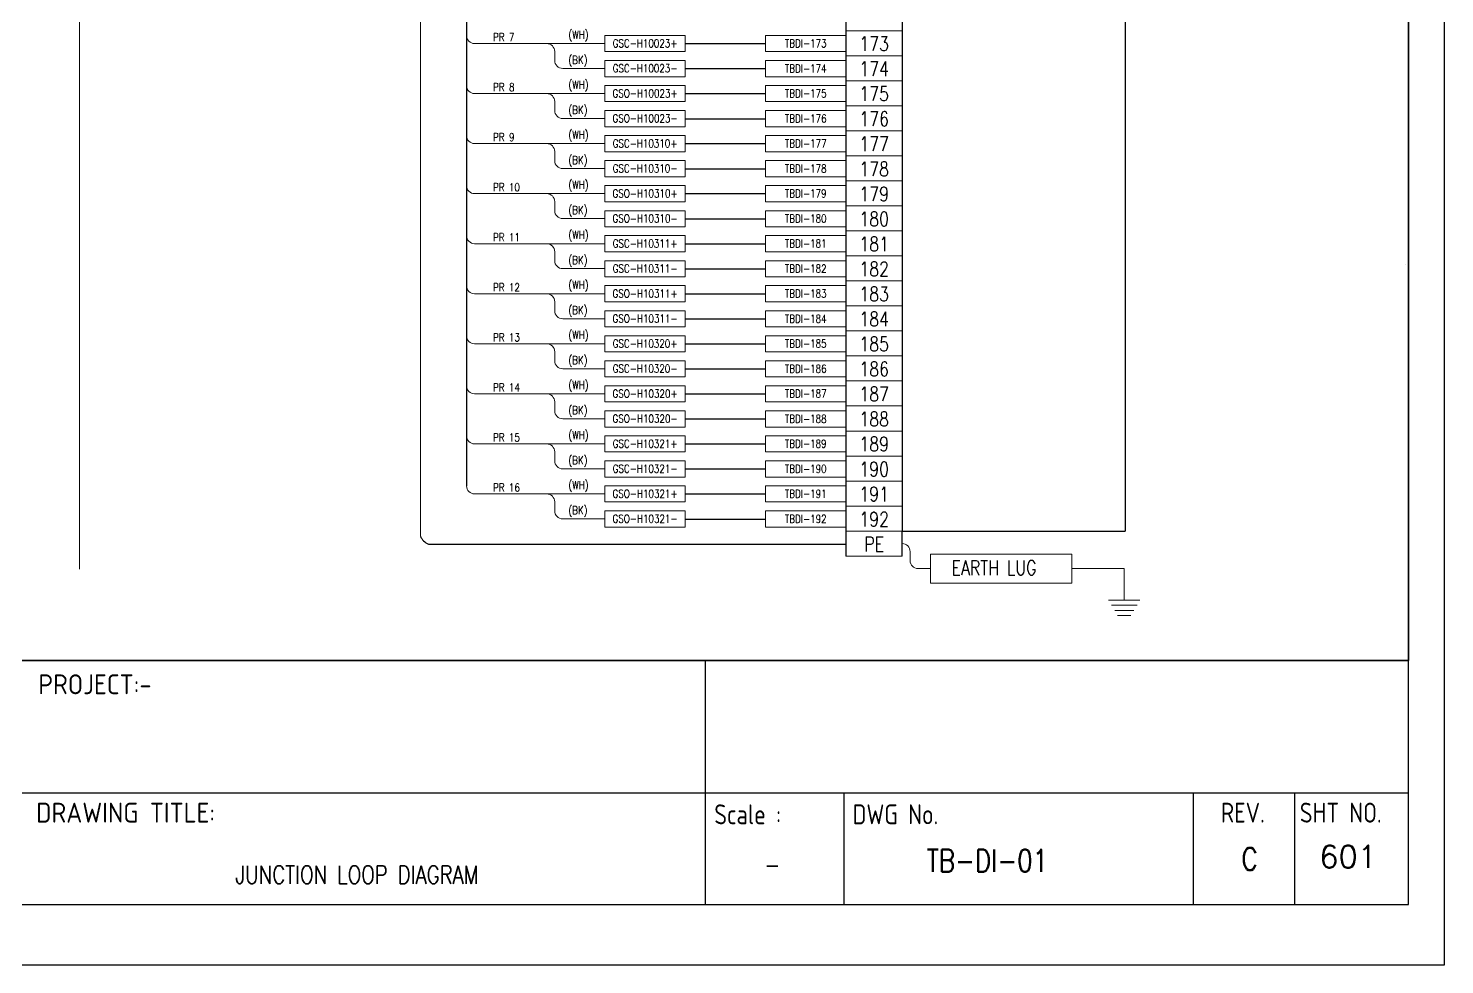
# Model space of a CAD drawing. Header units: millimetres. Extents: x -14942 to 24072, y -50285 to 2207.
# Drawn here: x 767.8 to 944.7, y -9461.3 to -9344.3 of the extents above; entities that cross this region are included whole.
import ezdxf
from ezdxf.enums import TextEntityAlignment as Align

# ---------------------------------------------------------------- set-up
doc = ezdxf.new("R2010")
doc.units = ezdxf.units.MM
doc.header["$MEASUREMENT"] = 0
doc.layers.get('0').update_dxf_attribs({"linetype": 'CONTINUOUS'})
for name, color, linetype in [('BEAM', 3, 'CONTINUOUS'), ('INSTRUMENT', 1, 'CONTINUOUS'), ('TEXT', 2, 'CONTINUOUS')]:
    doc.layers.add(name, color=color, linetype=linetype)
doc.styles.add('52049_PAPER A4$0$ISO Proportional', font='isocp.shx')
doc.styles.add('52049_PAPER A4$0$ROMANS', font='isocp.shx')
doc.styles.add('52049_PAPER A4$0$Romans-title', font='romans.shx')
doc.styles.add('ROMANS', font='romans')

# ---------------------------------------------------------------- blocks, each defined once
blk = doc.blocks.new('FJB')
at = {"color": 3}
for p, q in [((-415.5, 38.01), (-4.5, 38.01)), ((-92.38, 38.01), (-92.38, 7.5)), ((-178.16, 21.46), (-4.5, 21.46)), ((-75.06, 21.46), (-75.06, 7.5)), ((-31.4, 21.46), (-31.4, 7.5)), ((-18.75, 21.46), (-18.75, 7.5))]:
    blk.add_line(p, q, dxfattribs=at)
at = {"color": 7}
for p, q in [((-4.5, 38.01), (-96.38, 38.01)), ((-92.38, 38.01), (-92.38, 19.85))]:
    blk.add_line(p, q, dxfattribs=at)
blk.add_lwpolyline([(0, 0), (0, 292.5), (-423, 292.5), (-423, 0)], close=True, dxfattribs=at)
blk.add_lwpolyline([(-415.5, 285), (-4.5, 285), (-4.5, 38.01), (-415.5, 38.01)], close=True)
at = {"color": 3}
blk.add_lwpolyline([(-4.5, 7.5), (-4.5, 285), (-415.5, 285), (-415.5, 7.5)], close=True, dxfattribs=at)
at = {"color": 2, "style": '52049_PAPER A4$0$ISO Proportional'}
for s, height, p in [('PROJECT:-', 2.482, (-168.61, 35.02)), ('DRAWING TITLE:', 2.4821, (-164.78, 18.99))]:
    blk.add_text(s, height=height, dxfattribs=at).set_placement(p, align=Align.MIDDLE_CENTER)
at = {"color": 2}
for s, height, style, width, p in [('Scale :', 2.482, '52049_PAPER A4$0$ROMANS', 0.9, (-87.06, 18.78)), ('DWG No.', 2.482, '52049_PAPER A4$0$ROMANS', 0.9, (-68.61, 18.78)), ('REV.', 2.482, '52049_PAPER A4$0$ROMANS', 0.9, (-25.21, 18.99)), ('SHT NO.', 2.482, '52049_PAPER A4$0$ROMANS', 0.9, (-12.98, 18.99)), ('C', 2.8, '52049_PAPER A4$0$Romans-title', 0.8, (-24.36, 13.21)), ('-', 2.25, '52049_PAPER A4$0$Romans-title', 0.8, (-84, 12.48))]:
    blk.add_text(s, height=height, dxfattribs=dict(at, style=style, width=width)).set_placement(p, align=Align.MIDDLE_CENTER)
at = {"layer": 'TEXT', "style": 'ROMANS', "width": 0.8}
blk.add_text('JUNCTION LOOP DIAGRAM ', height=2.25, dxfattribs=at).set_placement((-135.27, 11.24), align=Align.MIDDLE_CENTER)

msp = doc.modelspace()

# ---------------------------------------------------------------- linework, layer by layer
for p, q in [((904.79, -9207.12), (904.79, -9407.12)), ((822.52, -9337.97), (822.52, -9401.47)), ((869.91, -9338.37), (869.91, -9410.24)), ((876.93, -9338.37), (876.93, -9407.12)), ((822.52, -9345.22), (822.52, -9350.47)), ((822.52, -9351.47), (822.52, -9356.72)), ((822.52, -9357.72), (822.52, -9362.97)), ((822.52, -9363.97), (822.52, -9369.22)), ((822.52, -9370.22), (822.52, -9375.47)), ((822.52, -9376.47), (822.52, -9381.72)), ((822.52, -9382.72), (822.52, -9387.97)), ((822.52, -9388.97), (822.52, -9394.22)), ((822.52, -9395.22), (822.52, -9400.47)), ((869.91, -9407.12), (869.91, -9408.68)), ((876.93, -9410.24), (876.93, -9407.12))]:
    msp.add_line(p, q)
msp.add_arc((818.47, -9407.01), 1.87, 202.98, 247.5472)
at = {"layer": 'BEAM', "color": 7, "lineweight": 13, "ltscale": 0.3}
msp.add_line((774.16, -9411.88), (774.16, -9181.13), dxfattribs=at)
at = {"layer": 'INSTRUMENT', "color": 7, "lineweight": 13}
for p, q in [((816.75, -9407.74), (816.75, -9311.88)), ((869.91, -9344.62), (876.93, -9344.62)), ((876.93, -9344.62), (869.91, -9344.62)), ((869.91, -9344.62), (876.93, -9344.62)), ((876.93, -9344.62), (869.91, -9344.62)), ((876.93, -9344.62), (869.91, -9344.62)), ((869.91, -9344.62), (876.93, -9344.62)), ((876.93, -9344.62), (869.91, -9344.62)), ((869.91, -9344.62), (876.93, -9344.62)), ((876.93, -9344.62), (869.91, -9344.62)), ((869.91, -9344.62), (876.93, -9344.62)), ((876.93, -9344.62), (869.91, -9344.62)), ((839.8, -9346.22), (823.52, -9346.22)), ((833.53, -9348.34), (833.53, -9347.22)), ((839.8, -9349.34), (834.53, -9349.34)), ((869.91, -9347.74), (876.93, -9347.74)), ((876.93, -9347.74), (869.91, -9347.74)), ((869.91, -9350.87), (876.93, -9350.87)), ((876.93, -9350.87), (869.91, -9350.87)), ((869.91, -9350.87), (876.93, -9350.87)), ((876.93, -9350.87), (869.91, -9350.87)), ((876.93, -9350.87), (869.91, -9350.87)), ((869.91, -9350.87), (876.93, -9350.87)), ((876.93, -9350.87), (869.91, -9350.87)), ((869.91, -9350.87), (876.93, -9350.87)), ((876.93, -9350.87), (869.91, -9350.87)), ((869.91, -9350.87), (876.93, -9350.87)), ((876.93, -9350.87), (869.91, -9350.87)), ((839.8, -9352.47), (823.52, -9352.47)), ((833.53, -9354.59), (833.53, -9353.47)), ((869.91, -9353.99), (876.93, -9353.99)), ((876.93, -9353.99), (869.91, -9353.99)), ((839.8, -9355.59), (834.53, -9355.59)), ((869.91, -9357.12), (876.93, -9357.12)), ((876.93, -9357.12), (869.91, -9357.12)), ((869.91, -9357.12), (876.93, -9357.12)), ((876.93, -9357.12), (869.91, -9357.12)), ((876.93, -9357.12), (869.91, -9357.12)), ((869.91, -9357.12), (876.93, -9357.12)), ((876.93, -9357.12), (869.91, -9357.12)), ((869.91, -9357.12), (876.93, -9357.12)), ((876.93, -9357.12), (869.91, -9357.12)), ((869.91, -9357.12), (876.93, -9357.12)), ((876.93, -9357.12), (869.91, -9357.12)), ((839.8, -9358.72), (823.52, -9358.72)), ((833.53, -9360.84), (833.53, -9359.72)), ((869.91, -9360.24), (876.93, -9360.24)), ((876.93, -9360.24), (869.91, -9360.24)), ((839.8, -9361.84), (834.53, -9361.84)), ((869.91, -9363.37), (876.93, -9363.37)), ((876.93, -9363.37), (869.91, -9363.37)), ((869.91, -9363.37), (876.93, -9363.37)), ((876.93, -9363.37), (869.91, -9363.37)), ((876.93, -9363.37), (869.91, -9363.37)), ((869.91, -9363.37), (876.93, -9363.37)), ((876.93, -9363.37), (869.91, -9363.37)), ((869.91, -9363.37), (876.93, -9363.37)), ((876.93, -9363.37), (869.91, -9363.37)), ((869.91, -9363.37), (876.93, -9363.37)), ((876.93, -9363.37), (869.91, -9363.37)), ((839.8, -9364.97), (823.52, -9364.97)), ((833.53, -9367.09), (833.53, -9365.97)), ((869.91, -9366.49), (876.93, -9366.49)), ((876.93, -9366.49), (869.91, -9366.49)), ((839.8, -9368.09), (834.53, -9368.09)), ((869.91, -9369.62), (876.93, -9369.62)), ((876.93, -9369.62), (869.91, -9369.62)), ((869.91, -9369.62), (876.93, -9369.62)), ((876.93, -9369.62), (869.91, -9369.62)), ((876.93, -9369.62), (869.91, -9369.62)), ((869.91, -9369.62), (876.93, -9369.62)), ((876.93, -9369.62), (869.91, -9369.62)), ((869.91, -9369.62), (876.93, -9369.62)), ((876.93, -9369.62), (869.91, -9369.62)), ((869.91, -9369.62), (876.93, -9369.62)), ((876.93, -9369.62), (869.91, -9369.62)), ((839.8, -9371.22), (823.52, -9371.22)), ((833.53, -9373.34), (833.53, -9372.22)), ((869.91, -9372.74), (876.93, -9372.74)), ((876.93, -9372.74), (869.91, -9372.74)), ((939.76, -9373.84), (939.76, -9373.84)), ((839.8, -9374.34), (834.53, -9374.34)), ((869.91, -9375.87), (876.93, -9375.87)), ((876.93, -9375.87), (869.91, -9375.87)), ((869.91, -9375.87), (876.93, -9375.87)), ((876.93, -9375.87), (869.91, -9375.87)), ((876.93, -9375.87), (869.91, -9375.87)), ((869.91, -9375.87), (876.93, -9375.87)), ((876.93, -9375.87), (869.91, -9375.87)), ((869.91, -9375.87), (876.93, -9375.87)), ((876.93, -9375.87), (869.91, -9375.87)), ((869.91, -9375.87), (876.93, -9375.87)), ((876.93, -9375.87), (869.91, -9375.87)), ((839.8, -9377.47), (823.52, -9377.47)), ((833.53, -9379.59), (833.53, -9378.47)), ((869.91, -9378.99), (876.93, -9378.99)), ((876.93, -9378.99), (869.91, -9378.99)), ((839.8, -9380.59), (834.53, -9380.59)), ((869.91, -9382.12), (876.93, -9382.12)), ((876.93, -9382.12), (869.91, -9382.12)), ((869.91, -9382.12), (876.93, -9382.12)), ((876.93, -9382.12), (869.91, -9382.12)), ((876.93, -9382.12), (869.91, -9382.12)), ((869.91, -9382.12), (876.93, -9382.12)), ((876.93, -9382.12), (869.91, -9382.12)), ((869.91, -9382.12), (876.93, -9382.12)), ((876.93, -9382.12), (869.91, -9382.12)), ((869.91, -9382.12), (876.93, -9382.12)), ((876.93, -9382.12), (869.91, -9382.12)), ((839.8, -9383.72), (823.52, -9383.72)), ((833.53, -9385.84), (833.53, -9384.72)), ((869.91, -9385.24), (876.93, -9385.24)), ((876.93, -9385.24), (869.91, -9385.24)), ((839.8, -9386.84), (834.53, -9386.84)), ((839.8, -9389.97), (823.52, -9389.97)), ((869.91, -9388.37), (876.93, -9388.37)), ((876.93, -9388.37), (869.91, -9388.37)), ((869.91, -9388.37), (876.93, -9388.37)), ((876.93, -9388.37), (869.91, -9388.37)), ((876.93, -9388.37), (869.91, -9388.37)), ((869.91, -9388.37), (876.93, -9388.37)), ((876.93, -9388.37), (869.91, -9388.37)), ((869.91, -9388.37), (876.93, -9388.37)), ((876.93, -9388.37), (869.91, -9388.37)), ((869.91, -9388.37), (876.93, -9388.37)), ((876.93, -9388.37), (869.91, -9388.37)), ((833.53, -9392.09), (833.53, -9390.97)), ((869.91, -9391.49), (876.93, -9391.49)), ((876.93, -9391.49), (869.91, -9391.49)), ((839.8, -9393.09), (834.53, -9393.09)), ((869.91, -9394.62), (876.93, -9394.62)), ((876.93, -9394.62), (869.91, -9394.62)), ((869.91, -9394.62), (876.93, -9394.62)), ((876.93, -9394.62), (869.91, -9394.62)), ((876.93, -9394.62), (869.91, -9394.62)), ((869.91, -9394.62), (876.93, -9394.62)), ((876.93, -9394.62), (869.91, -9394.62)), ((869.91, -9394.62), (876.93, -9394.62)), ((876.93, -9394.62), (869.91, -9394.62)), ((869.91, -9394.62), (876.93, -9394.62)), ((876.93, -9394.62), (869.91, -9394.62)), ((839.8, -9396.22), (823.52, -9396.22)), ((833.53, -9398.34), (833.53, -9397.22)), ((869.91, -9397.74), (876.93, -9397.74)), ((876.93, -9397.74), (869.91, -9397.74)), ((839.8, -9399.34), (834.53, -9399.34)), ((839.8, -9402.47), (823.52, -9402.47)), ((869.91, -9400.87), (876.93, -9400.87)), ((876.93, -9400.87), (869.91, -9400.87)), ((869.91, -9400.87), (876.93, -9400.87)), ((876.93, -9400.87), (869.91, -9400.87)), ((876.93, -9400.87), (869.91, -9400.87)), ((869.91, -9400.87), (876.93, -9400.87)), ((876.93, -9400.87), (869.91, -9400.87)), ((869.91, -9400.87), (876.93, -9400.87)), ((876.93, -9400.87), (869.91, -9400.87)), ((869.91, -9400.87), (876.93, -9400.87)), ((876.93, -9400.87), (869.91, -9400.87)), ((833.53, -9404.59), (833.53, -9403.47)), ((869.91, -9403.99), (876.93, -9403.99)), ((876.93, -9403.99), (869.91, -9403.99)), ((839.8, -9405.59), (834.53, -9405.59)), ((869.91, -9407.12), (876.93, -9407.12)), ((876.93, -9407.12), (869.91, -9407.12)), ((869.91, -9407.12), (876.93, -9407.12)), ((876.93, -9407.12), (869.91, -9407.12)), ((876.93, -9407.12), (869.91, -9407.12)), ((869.91, -9407.12), (876.93, -9407.12)), ((876.93, -9407.12), (869.91, -9407.12)), ((869.91, -9407.12), (876.93, -9407.12)), ((876.93, -9407.12), (869.91, -9407.12)), ((869.91, -9407.12), (876.93, -9407.12)), ((876.93, -9407.12), (869.91, -9407.12)), ((869.91, -9410.24), (876.93, -9410.24)), ((876.93, -9410.24), (869.91, -9410.24)), ((869.91, -9410.24), (876.93, -9410.24)), ((876.93, -9410.24), (869.91, -9410.24)), ((876.93, -9410.24), (869.91, -9410.24)), ((869.91, -9410.24), (876.93, -9410.24)), ((876.93, -9410.24), (869.91, -9410.24)), ((869.91, -9410.24), (876.93, -9410.24)), ((876.93, -9410.24), (869.91, -9410.24)), ((877.93, -9410.8), (877.93, -9409.68)), ((880.48, -9409.98), (898.14, -9409.98)), ((880.48, -9413.62), (880.48, -9409.98)), ((898.14, -9409.98), (898.14, -9413.62)), ((878.93, -9411.8), (880.48, -9411.8)), ((898.14, -9411.8), (904.68, -9411.8)), ((904.68, -9411.8), (904.68, -9415.76)), ((898.14, -9413.62), (880.48, -9413.62)), ((902.71, -9415.76), (902.71, -9415.76)), ((902.71, -9415.76), (904.68, -9415.76)), ((903.08, -9416.37), (904.68, -9416.37)), ((904.68, -9415.76), (906.65, -9415.76)), ((904.68, -9415.76), (904.68, -9415.76)), ((904.68, -9416.37), (906.28, -9416.37)), ((903.49, -9417.04), (904.68, -9417.04)), ((903.86, -9417.65), (904.68, -9417.65)), ((904.68, -9417.04), (905.87, -9417.04)), ((904.68, -9417.65), (905.5, -9417.65))]:
    msp.add_line(p, q, dxfattribs=at)
at = {"layer": 'INSTRUMENT', "color": 7}
for p, q in [((849.84, -9346.22), (859.88, -9346.22)), ((849.84, -9349.36), (859.88, -9349.36)), ((849.84, -9352.47), (859.88, -9352.47)), ((849.84, -9355.61), (859.88, -9355.61)), ((849.84, -9358.72), (859.88, -9358.72)), ((849.84, -9361.86), (859.88, -9361.86)), ((849.84, -9364.97), (859.88, -9364.97)), ((849.84, -9368.11), (859.88, -9368.11)), ((849.84, -9371.22), (859.88, -9371.22)), ((849.84, -9374.36), (859.88, -9374.36)), ((849.84, -9377.47), (859.88, -9377.47)), ((849.84, -9380.61), (859.88, -9380.61)), ((849.84, -9383.72), (859.88, -9383.72)), ((849.84, -9386.86), (859.88, -9386.86)), ((849.84, -9389.97), (859.88, -9389.97)), ((849.84, -9393.11), (859.88, -9393.11)), ((849.84, -9396.22), (859.88, -9396.22)), ((849.84, -9399.36), (859.88, -9399.36)), ((849.84, -9402.47), (859.88, -9402.47)), ((849.84, -9405.61), (859.88, -9405.61)), ((876.93, -9407.12), (904.79, -9407.12)), ((817.76, -9408.74), (869.91, -9408.74))]:
    msp.add_line(p, q, dxfattribs=at)
at = {"layer": 'INSTRUMENT', "color": 7, "lineweight": 13}
for points in [[(529.21, -9176.27), (940.21, -9176.27), (940.21, -9423.25), (529.21, -9423.25)], [(839.8, -9345.21), (849.84, -9345.21), (849.84, -9347.23), (839.8, -9347.23)], [(859.88, -9345.21), (869.91, -9345.21), (869.91, -9347.23), (859.88, -9347.23)], [(839.8, -9348.35), (849.84, -9348.35), (849.84, -9350.37), (839.8, -9350.37)], [(859.88, -9348.35), (869.91, -9348.35), (869.91, -9350.37), (859.88, -9350.37)], [(839.8, -9351.46), (849.84, -9351.46), (849.84, -9353.48), (839.8, -9353.48)], [(859.88, -9351.46), (869.91, -9351.46), (869.91, -9353.48), (859.88, -9353.48)], [(839.8, -9354.6), (849.84, -9354.6), (849.84, -9356.62), (839.8, -9356.62)], [(859.88, -9354.6), (869.91, -9354.6), (869.91, -9356.62), (859.88, -9356.62)], [(839.8, -9357.71), (849.84, -9357.71), (849.84, -9359.73), (839.8, -9359.73)], [(859.88, -9357.71), (869.91, -9357.71), (869.91, -9359.73), (859.88, -9359.73)], [(839.8, -9360.85), (849.84, -9360.85), (849.84, -9362.87), (839.8, -9362.87)], [(859.88, -9360.85), (869.91, -9360.85), (869.91, -9362.87), (859.88, -9362.87)], [(839.8, -9363.96), (849.84, -9363.96), (849.84, -9365.98), (839.8, -9365.98)], [(859.88, -9363.96), (869.91, -9363.96), (869.91, -9365.98), (859.88, -9365.98)], [(839.8, -9367.1), (849.84, -9367.1), (849.84, -9369.12), (839.8, -9369.12)], [(859.88, -9367.1), (869.91, -9367.1), (869.91, -9369.12), (859.88, -9369.12)], [(839.8, -9370.21), (849.84, -9370.21), (849.84, -9372.23), (839.8, -9372.23)], [(859.88, -9370.21), (869.91, -9370.21), (869.91, -9372.23), (859.88, -9372.23)], [(839.8, -9373.35), (849.84, -9373.35), (849.84, -9375.37), (839.8, -9375.37)], [(859.88, -9373.35), (869.91, -9373.35), (869.91, -9375.37), (859.88, -9375.37)], [(839.8, -9376.46), (849.84, -9376.46), (849.84, -9378.48), (839.8, -9378.48)], [(859.88, -9376.46), (869.91, -9376.46), (869.91, -9378.48), (859.88, -9378.48)], [(839.8, -9379.6), (849.84, -9379.6), (849.84, -9381.62), (839.8, -9381.62)], [(859.88, -9379.6), (869.91, -9379.6), (869.91, -9381.62), (859.88, -9381.62)], [(839.8, -9382.71), (849.84, -9382.71), (849.84, -9384.73), (839.8, -9384.73)], [(859.88, -9382.71), (869.91, -9382.71), (869.91, -9384.73), (859.88, -9384.73)], [(839.8, -9385.85), (849.84, -9385.85), (849.84, -9387.87), (839.8, -9387.87)], [(859.88, -9385.85), (869.91, -9385.85), (869.91, -9387.87), (859.88, -9387.87)], [(839.8, -9388.96), (849.84, -9388.96), (849.84, -9390.98), (839.8, -9390.98)], [(859.88, -9388.96), (869.91, -9388.96), (869.91, -9390.98), (859.88, -9390.98)], [(839.8, -9392.1), (849.84, -9392.1), (849.84, -9394.12), (839.8, -9394.12)], [(859.88, -9392.1), (869.91, -9392.1), (869.91, -9394.12), (859.88, -9394.12)], [(839.8, -9395.21), (849.84, -9395.21), (849.84, -9397.23), (839.8, -9397.23)], [(859.88, -9395.21), (869.91, -9395.21), (869.91, -9397.23), (859.88, -9397.23)], [(839.8, -9398.35), (849.84, -9398.35), (849.84, -9400.37), (839.8, -9400.37)], [(859.88, -9398.35), (869.91, -9398.35), (869.91, -9400.37), (859.88, -9400.37)], [(839.8, -9401.46), (849.84, -9401.46), (849.84, -9403.48), (839.8, -9403.48)], [(859.88, -9401.46), (869.91, -9401.46), (869.91, -9403.48), (859.88, -9403.48)], [(839.8, -9404.6), (849.84, -9404.6), (849.84, -9406.62), (839.8, -9406.62)], [(859.88, -9404.6), (869.91, -9404.6), (869.91, -9406.62), (859.88, -9406.62)]]:
    msp.add_lwpolyline(points, close=True, dxfattribs=at)
for centre, start, end in [((823.52, -9345.22), 180, 270), ((832.53, -9347.22), 0, 90), ((834.53, -9348.34), 180, 270), ((823.52, -9351.47), 180, 270), ((832.53, -9353.47), 0, 90), ((834.53, -9354.59), 180, 270), ((823.52, -9357.72), 180, 270), ((832.53, -9359.72), 0, 90), ((834.53, -9360.84), 180, 270), ((823.52, -9363.97), 180, 270), ((832.53, -9365.97), 0, 90), ((834.53, -9367.09), 180, 270), ((823.52, -9370.22), 180, 270), ((832.53, -9372.22), 0, 90), ((834.53, -9373.34), 180, 270), ((823.52, -9376.47), 180, 270), ((832.53, -9378.47), 0, 90), ((834.53, -9379.59), 180, 270), ((823.52, -9382.72), 180, 270), ((832.53, -9384.72), 0, 90), ((834.53, -9385.84), 180, 270), ((823.52, -9388.97), 180, 270), ((832.53, -9390.97), 0, 90), ((834.53, -9392.09), 180, 270), ((823.52, -9395.22), 180, 270), ((832.53, -9397.22), 0, 90), ((834.53, -9398.34), 180, 270), ((823.52, -9401.47), 180, 270), ((832.53, -9403.47), 0, 90), ((834.53, -9404.59), 180, 270), ((876.93, -9409.68), 0, 90), ((878.93, -9410.8), 180, 270)]:
    msp.add_arc(centre, 1, start, end, dxfattribs=at)

# ---------------------------------------------------------------- block references
msp.add_blockref('FJB', (944.71, -9461.27), dxfattribs=at)

# ---------------------------------------------------------------- texts
at = {"layer": 'TEXT', "color": 7, "lineweight": 13, "style": 'ROMANS', "width": 0.8}
for s, height, p in [('PR 7', 1, (825.83, -9345.92)), ('(WH)', 1, (835.24, -9345.62)), ('(BK)', 1, (835.24, -9348.77)), ('PR 8', 1, (825.83, -9352.17)), ('(WH)', 1, (835.24, -9351.87)), ('(BK)', 1, (835.24, -9355.02)), ('PR 9', 1, (825.83, -9358.42)), ('(WH)', 1, (835.24, -9358.12)), ('(BK)', 1, (835.24, -9361.27)), ('(WH)', 1, (835.24, -9364.37)), ('PR 10', 1, (825.83, -9364.67)), ('(BK)', 1, (835.24, -9367.52)), ('PR 11', 1, (825.83, -9370.92)), ('(WH)', 1, (835.24, -9370.62)), ('(BK)', 1, (835.24, -9373.77)), ('(WH)', 1, (835.24, -9376.87)), ('PR 12', 1, (825.83, -9377.17)), ('(BK)', 1, (835.24, -9380.02)), ('PR 13', 1, (825.83, -9383.42)), ('(WH)', 1, (835.24, -9383.12)), ('(BK)', 1, (835.24, -9386.27)), ('(WH)', 1, (835.24, -9389.37)), ('PR 14', 1, (825.83, -9389.67)), ('(BK)', 1, (835.24, -9392.52)), ('PR 15', 1, (825.83, -9395.92)), ('(WH)', 1, (835.24, -9395.62)), ('(BK)', 1, (835.24, -9398.77)), ('(WH)', 1, (835.24, -9401.87)), ('PR 16', 1, (825.83, -9402.17)), ('(BK)', 1, (835.24, -9405.02)), ('EARTH LUG', 1.8, (883.11, -9412.6)), ('TB-DI-01', 2.8, (879.99, -9449.68))]:
    msp.add_text(s, height=height, dxfattribs=at).set_placement(p)
for s, height, p in [('GSC-H10023+', 1, (844.82, -9346.2)), ('TBDI-173', 1, (864.89, -9346.2)), ('173', 1.8, (873.44, -9346.25)), ('GSC-H10023-', 1, (844.82, -9349.32)), ('TBDI-174', 1, (864.89, -9349.34)), ('174', 1.8, (873.44, -9349.38)), ('GSO-H10023+', 1, (844.82, -9352.45)), ('TBDI-175', 1, (864.89, -9352.45)), ('175', 1.8, (873.44, -9352.5)), ('GSO-H10023-', 1, (844.82, -9355.57)), ('TBDI-176', 1, (864.89, -9355.59)), ('176', 1.8, (873.44, -9355.63)), ('GSC-H10310+', 1, (844.82, -9358.7)), ('TBDI-177', 1, (864.89, -9358.7)), ('177', 1.8, (873.44, -9358.75)), ('GSC-H10310-', 1, (844.82, -9361.82)), ('TBDI-178', 1, (864.89, -9361.84)), ('178', 1.8, (873.44, -9361.88)), ('GSO-H10310+', 1, (844.82, -9364.95)), ('TBDI-179', 1, (864.89, -9364.95)), ('179', 1.8, (873.44, -9365)), ('GSO-H10310-', 1, (844.82, -9368.07)), ('TBDI-180', 1, (864.89, -9368.09)), ('180', 1.8, (873.44, -9368.13)), ('181', 1.8, (873.44, -9371.25)), ('GSC-H10311+', 1, (844.82, -9371.2)), ('TBDI-181', 1, (864.89, -9371.2)), ('GSC-H10311-', 1, (844.82, -9374.32)), ('TBDI-182', 1, (864.89, -9374.34)), ('182', 1.8, (873.44, -9374.38)), ('GSO-H10311+', 1, (844.82, -9377.45)), ('TBDI-183', 1, (864.89, -9377.45)), ('183', 1.8, (873.44, -9377.5)), ('GSO-H10311-', 1, (844.82, -9380.57)), ('TBDI-184', 1, (864.89, -9380.59)), ('184', 1.8, (873.44, -9380.63)), ('185', 1.8, (873.44, -9383.75)), ('GSC-H10320+', 1, (844.82, -9383.7)), ('TBDI-185', 1, (864.89, -9383.7)), ('GSC-H10320-', 1, (844.82, -9386.82)), ('TBDI-186', 1, (864.89, -9386.84)), ('186', 1.8, (873.44, -9386.88)), ('GSO-H10320+', 1, (844.82, -9389.95)), ('TBDI-187', 1, (864.89, -9389.95)), ('187', 1.8, (873.44, -9390)), ('GSO-H10320-', 1, (844.82, -9393.07)), ('TBDI-188', 1, (864.89, -9393.09)), ('188', 1.8, (873.44, -9393.13)), ('189', 1.8, (873.44, -9396.25)), ('GSC-H10321+', 1, (844.82, -9396.2)), ('TBDI-189', 1, (864.89, -9396.2)), ('GSC-H10321-', 1, (844.82, -9399.32)), ('TBDI-190', 1, (864.89, -9399.34)), ('190', 1.8, (873.44, -9399.38)), ('GSO-H10321+', 1, (844.82, -9402.45)), ('TBDI-191', 1, (864.89, -9402.45)), ('191', 1.8, (873.44, -9402.5)), ('GSO-H10321-', 1, (844.82, -9405.57)), ('TBDI-192', 1, (864.89, -9405.59)), ('192', 1.8, (873.44, -9405.63)), ('PE', 1.8, (873.44, -9408.75))]:
    msp.add_text(s, height=height, dxfattribs=at).set_placement(p, align=Align.MIDDLE_CENTER)
at = {"layer": 'TEXT', "color": 7, "lineweight": 13, "style": 'ROMANS'}
msp.add_text('601', height=2.8, dxfattribs=at).set_placement((932.65, -9447.77), align=Align.MIDDLE)

doc.saveas('drawing.dxf')
